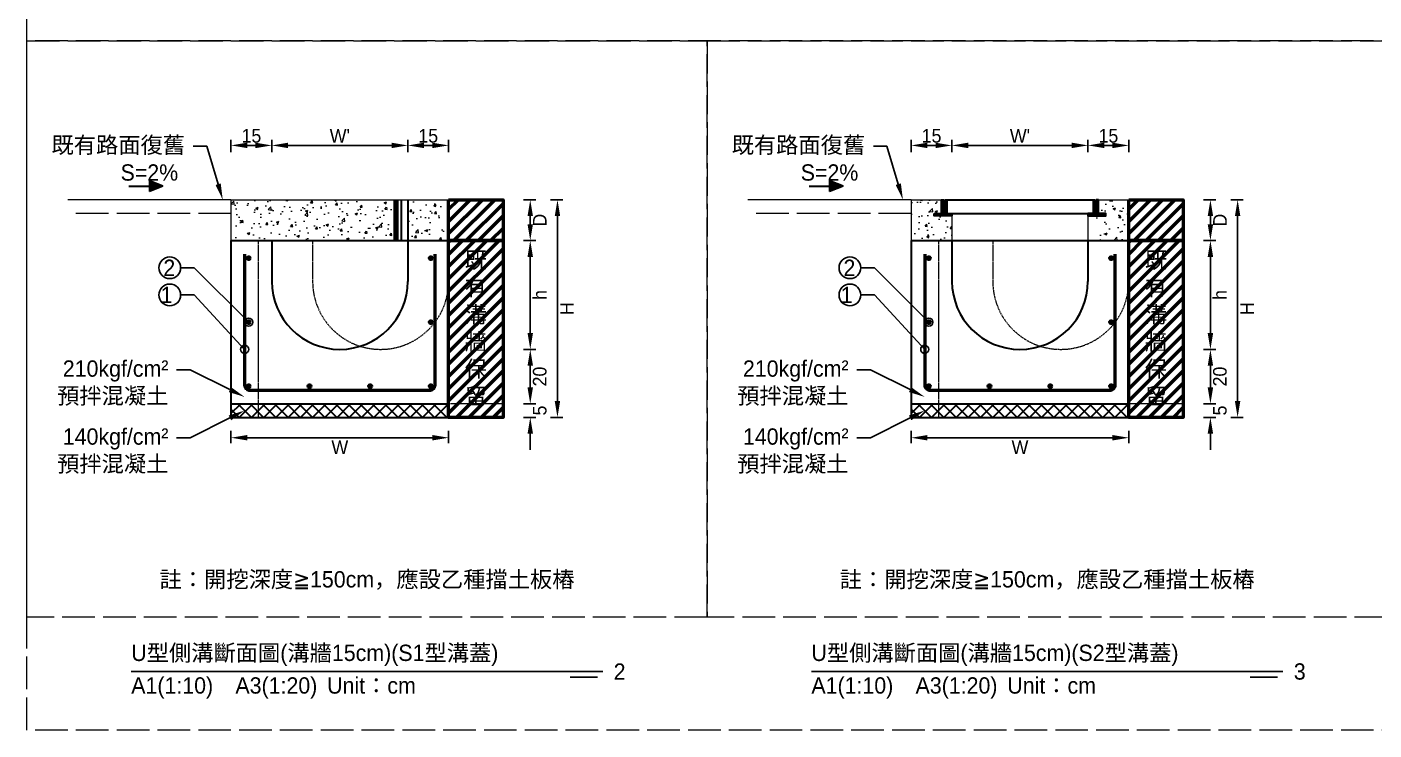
# Model space of a CAD drawing. Extents: x -8520 to 1950, y -2159 to 466.
# Drawn here: x -5580 to -5084.9, y -507 to -248.4 of the extents above; entities that cross this region are included whole.
import ezdxf
from ezdxf import colors
from ezdxf.entities.mleader import LeaderData, LeaderLine
from ezdxf.math import Vec2, Vec3

# ---------------------------------------------------------------- set-up
doc = ezdxf.new("R2010")
doc.units = 0
doc.header["$MEASUREMENT"] = 0
doc.linetypes.add('ACAD_ISO02W100', pattern=[15, 12, -3])
doc.linetypes.add('HIDDEN', pattern=[0.375, 0.25, -0.125])
for name, color, linetype, lineweight in [('一、3.基本-變更', 1, 'Continuous', 50), ('二、1.繪圖-既有設施', 8, 'Continuous', 20), ('二、2.繪圖-施作項目', 181, 'Continuous', 30), ('二、3.繪圖-排水流向', 170, 'Continuous', 30), ('二、4.繪圖-設計鋪面', 40, 'Continuous', 20), ('二、5.繪圖-鋼筋', 60, 'Continuous', 50), ('二、6.繪圖-其他施作項目', 35, 'Continuous', 30)]:
    doc.layers.add(name, color=color, linetype=linetype, lineweight=lineweight)
doc.layers.add('一、4.基本-隱藏', color=9, linetype='ACAD_ISO02W100', lineweight=20, plot=False)
doc.layers.add('三、3.文字-註解文字', color=2, linetype='Continuous')
doc.styles.add('次圖名(詳圖)', font='MS PGothic.ttf', dxfattribs={"height": 6})
doc.styles.add('註解文字(詳圖)', font='MS PGothic.ttf', dxfattribs={"height": 5})
doc.dimstyles.new('註解文字(詳圖)', dxfattribs={"dimtxt": 6, "dimasz": 6, "dimexe": 2, "dimexo": 5, "dimgap": 1, "dimtad": 2, "dimzin": 0, "dimdsep": 46, "dimtxsty": '註解文字(詳圖)', "dimcen": 0.1, "dimclrd": 256, "dimclre": 256, "dimclrt": 256, "dimadec": 0, "dimazin": 0, "dimtfac": 1, "dimtofl": 0, "dimtmove": 0, "dimatfit": 3, "dimfxlon": 1, "dimtolj": 1, "dimtzin": 0, "dimlwd": -1, "dimlwe": -1, "dimarcsym": 1})

# ---------------------------------------------------------------- blocks, each defined once
blk = doc.blocks.new('排水流向')
at = {"layer": '二、3.繪圖-排水流向'}
h = blk.add_hatch(color=256, dxfattribs=at)
h.dxf.hatch_style = 1
h.paths.add_polyline_path([(0, 1), (0, -1), (2.5, 0)])
for points in [[(-3.75, 0), (0, 0)], [(0, 1), (0, -1)], [(2.5, 0), (0, 1)], [(2.5, 0), (0, -1)]]:
    blk.add_lwpolyline(points, dxfattribs=at)
blk = doc.blocks.new('_Small')
at = {"color": 0, "linetype": 'ByBlock', "lineweight": -2}
blk.add_circle((0, 0), 0.25, dxfattribs=at)
blk = doc.blocks.new('*D244')
at = {"layer": 'Defpoints', "color": 0, "transparency": 16777216}
for p in [(-5490, -292), (-5490, -327), (-5440, -327)]:
    blk.add_point(p, dxfattribs=at)
at = {"layer": '三、3.文字-註解文字', "transparency": 16777216}
for p, q in [((-5490, -294.5), (-5490, -290)), ((-5446, -292), (-5484, -292)), ((-5440, -294.5), (-5440, -290))]:
    blk.add_line(p, q, dxfattribs=at)
for points in [[(-5484, -291), (-5484, -293), (-5490, -292)], [(-5446, -291), (-5446, -293), (-5440, -292)]]:
    blk.add_solid(points, dxfattribs=at)
at = {"layer": '三、3.文字-註解文字', "transparency": 16777216, "insert": (-5465, -288.5), "char_height": 5, "attachment_point": 5, "style": '註解文字(詳圖)'}
blk.add_mtext("\\A1;W'", dxfattribs=at)
blk = doc.blocks.new('*D245')
at = {"layer": 'Defpoints', "color": 0, "transparency": 16777216}
for p in [(-5505, -292), (-5505, -327), (-5490, -327)]:
    blk.add_point(p, dxfattribs=at)
at = {"layer": '三、3.文字-註解文字', "transparency": 16777216}
for p, q in [((-5505, -294.5), (-5505, -290)), ((-5496, -292), (-5499, -292)), ((-5490, -294.5), (-5490, -290))]:
    blk.add_line(p, q, dxfattribs=at)
for points in [[(-5499, -291), (-5499, -293), (-5505, -292)], [(-5496, -291), (-5496, -293), (-5490, -292)]]:
    blk.add_solid(points, dxfattribs=at)
at = {"layer": '三、3.文字-註解文字', "transparency": 16777216, "insert": (-5497.5, -288.5), "char_height": 5, "attachment_point": 5, "style": '註解文字(詳圖)'}
blk.add_mtext('\\A1;15', dxfattribs=at)
blk = doc.blocks.new('*D246')
at = {"layer": 'Defpoints', "color": 0, "transparency": 16777216}
for p in [(-5440, -292), (-5440, -327), (-5425, -327)]:
    blk.add_point(p, dxfattribs=at)
at = {"layer": '三、3.文字-註解文字', "transparency": 16777216}
for p, q in [((-5440, -294.5), (-5440, -290)), ((-5431, -292), (-5434, -292)), ((-5425, -294.5), (-5425, -290))]:
    blk.add_line(p, q, dxfattribs=at)
for points in [[(-5434, -291), (-5434, -293), (-5440, -292)], [(-5431, -291), (-5431, -293), (-5425, -292)]]:
    blk.add_solid(points, dxfattribs=at)
at = {"layer": '三、3.文字-註解文字', "transparency": 16777216, "insert": (-5432.5, -288.5), "char_height": 5, "attachment_point": 5, "style": '註解文字(詳圖)'}
blk.add_mtext('\\A1;15', dxfattribs=at)
blk = doc.blocks.new('*D247')
at = {"layer": 'Defpoints', "color": 0, "transparency": 16777216}
for p in [(-5240, -292), (-5240, -327), (-5190, -327)]:
    blk.add_point(p, dxfattribs=at)
at = {"layer": '三、3.文字-註解文字', "transparency": 16777216}
for p, q in [((-5240, -294.5), (-5240, -290)), ((-5196, -292), (-5234, -292)), ((-5190, -294.5), (-5190, -290))]:
    blk.add_line(p, q, dxfattribs=at)
for points in [[(-5234, -291), (-5234, -293), (-5240, -292)], [(-5196, -291), (-5196, -293), (-5190, -292)]]:
    blk.add_solid(points, dxfattribs=at)
at = {"layer": '三、3.文字-註解文字', "transparency": 16777216, "insert": (-5215, -288.5), "char_height": 5, "attachment_point": 5, "style": '註解文字(詳圖)'}
blk.add_mtext("\\A1;W'", dxfattribs=at)
blk = doc.blocks.new('*D248')
at = {"layer": 'Defpoints', "color": 0, "transparency": 16777216}
for p in [(-5255, -292), (-5255, -327), (-5240, -327)]:
    blk.add_point(p, dxfattribs=at)
at = {"layer": '三、3.文字-註解文字', "transparency": 16777216}
for p, q in [((-5255, -294.5), (-5255, -290)), ((-5246, -292), (-5249, -292)), ((-5240, -294.5), (-5240, -290))]:
    blk.add_line(p, q, dxfattribs=at)
for points in [[(-5249, -291), (-5249, -293), (-5255, -292)], [(-5246, -291), (-5246, -293), (-5240, -292)]]:
    blk.add_solid(points, dxfattribs=at)
at = {"layer": '三、3.文字-註解文字', "transparency": 16777216, "insert": (-5247.5, -288.5), "char_height": 5, "attachment_point": 5, "style": '註解文字(詳圖)'}
blk.add_mtext('\\A1;15', dxfattribs=at)
blk = doc.blocks.new('*D249')
at = {"layer": 'Defpoints', "color": 0, "transparency": 16777216}
for p in [(-5190, -292), (-5190, -327), (-5175, -327)]:
    blk.add_point(p, dxfattribs=at)
at = {"layer": '三、3.文字-註解文字', "transparency": 16777216}
for p, q in [((-5190, -294.5), (-5190, -290)), ((-5181, -292), (-5184, -292)), ((-5175, -294.5), (-5175, -290))]:
    blk.add_line(p, q, dxfattribs=at)
for points in [[(-5184, -291), (-5184, -293), (-5190, -292)], [(-5181, -291), (-5181, -293), (-5175, -292)]]:
    blk.add_solid(points, dxfattribs=at)
at = {"layer": '三、3.文字-註解文字', "transparency": 16777216, "insert": (-5182.5, -288.5), "char_height": 5, "attachment_point": 5, "style": '註解文字(詳圖)'}
blk.add_mtext('\\A1;15', dxfattribs=at)
blk = doc.blocks.new('*D256')
at = {"layer": 'Defpoints', "color": 0, "transparency": 16777216}
for p in [(-5505, -392), (-5425, -392), (-5505, -399.5)]:
    blk.add_point(p, dxfattribs=at)
at = {"layer": '三、3.文字-註解文字', "transparency": 16777216}
for p, q in [((-5505, -397), (-5505, -401.5)), ((-5431, -399.5), (-5499, -399.5)), ((-5425, -397), (-5425, -401.5))]:
    blk.add_line(p, q, dxfattribs=at)
for points in [[(-5499, -398.5), (-5499, -400.5), (-5505, -399.5)], [(-5431, -398.5), (-5431, -400.5), (-5425, -399.5)]]:
    blk.add_solid(points, dxfattribs=at)
at = {"layer": '三、3.文字-註解文字', "transparency": 16777216, "insert": (-5465, -403), "char_height": 5, "attachment_point": 5, "style": '註解文字(詳圖)'}
blk.add_mtext('\\A1;W', dxfattribs=at)
blk = doc.blocks.new('*D257')
at = {"layer": 'Defpoints', "color": 0, "transparency": 16777216}
for p in [(-5255, -392), (-5175, -392), (-5255, -399.5)]:
    blk.add_point(p, dxfattribs=at)
at = {"layer": '三、3.文字-註解文字', "transparency": 16777216}
for p, q in [((-5255, -397), (-5255, -401.5)), ((-5181, -399.5), (-5249, -399.5)), ((-5175, -397), (-5175, -401.5))]:
    blk.add_line(p, q, dxfattribs=at)
for points in [[(-5249, -398.5), (-5249, -400.5), (-5255, -399.5)], [(-5181, -398.5), (-5181, -400.5), (-5175, -399.5)]]:
    blk.add_solid(points, dxfattribs=at)
at = {"layer": '三、3.文字-註解文字', "transparency": 16777216, "insert": (-5215, -403), "char_height": 5, "attachment_point": 5, "style": '註解文字(詳圖)'}
blk.add_mtext('\\A1;W', dxfattribs=at)
blk = doc.blocks.new('*D283')
at = {"layer": 'Defpoints', "color": 0, "transparency": 16777216}
for p in [(-5215, -327), (-5145, -327), (-5215, -367)]:
    blk.add_point(p, dxfattribs=at)
at = {"layer": '三、3.文字-註解文字', "transparency": 16777216}
for p, q in [((-5147.5, -327), (-5143, -327)), ((-5145, -361), (-5145, -333)), ((-5147.5, -367), (-5143, -367))]:
    blk.add_line(p, q, dxfattribs=at)
for points in [[(-5146, -333), (-5144, -333), (-5145, -327)], [(-5146, -361), (-5144, -361), (-5145, -367)]]:
    blk.add_solid(points, dxfattribs=at)
at = {"layer": '三、3.文字-註解文字', "transparency": 16777216, "insert": (-5141.5, -347), "char_height": 5, "attachment_point": 5, "rotation": 90, "style": '註解文字(詳圖)'}
blk.add_mtext('\\A1;h', dxfattribs=at)
blk = doc.blocks.new('*D284')
at = {"layer": 'Defpoints', "color": 0, "transparency": 16777216}
for p in [(-5215, -367), (-5215, -387), (-5145, -387)]:
    blk.add_point(p, dxfattribs=at)
at = {"layer": '三、3.文字-註解文字', "transparency": 16777216}
for p, q in [((-5147.5, -367), (-5143, -367)), ((-5145, -373), (-5145, -381)), ((-5147.5, -387), (-5143, -387))]:
    blk.add_line(p, q, dxfattribs=at)
for points in [[(-5146, -373), (-5144, -373), (-5145, -367)], [(-5146, -381), (-5144, -381), (-5145, -387)]]:
    blk.add_solid(points, dxfattribs=at)
at = {"layer": '三、3.文字-註解文字', "transparency": 16777216, "insert": (-5141.5, -377), "char_height": 5, "attachment_point": 5, "rotation": 90, "style": '註解文字(詳圖)'}
blk.add_mtext('\\A1;20', dxfattribs=at)
blk = doc.blocks.new('*D285')
at = {"layer": 'Defpoints', "color": 0, "transparency": 16777216}
for p in [(-5215, -387), (-5215, -392), (-5145, -392)]:
    blk.add_point(p, dxfattribs=at)
at = {"layer": '三、3.文字-註解文字', "transparency": 16777216}
for p, q in [((-5145, -381), (-5145, -375)), ((-5147.5, -387), (-5143, -387)), ((-5147.5, -392), (-5143, -392)), ((-5145, -398), (-5145, -404))]:
    blk.add_line(p, q, dxfattribs=at)
for points in [[(-5146, -381), (-5144, -381), (-5145, -387)], [(-5146, -398), (-5144, -398), (-5145, -392)]]:
    blk.add_solid(points, dxfattribs=at)
at = {"layer": '三、3.文字-註解文字', "transparency": 16777216, "insert": (-5141.5, -389.5), "char_height": 5, "attachment_point": 5, "rotation": 90, "style": '註解文字(詳圖)'}
blk.add_mtext('\\A1;5', dxfattribs=at)
blk = doc.blocks.new('*D286')
at = {"layer": 'Defpoints', "color": 0, "transparency": 16777216}
for p in [(-5155, -312), (-5145, -312), (-5155, -327)]:
    blk.add_point(p, dxfattribs=at)
at = {"layer": '三、3.文字-註解文字', "transparency": 16777216}
for p, q in [((-5147.5, -312), (-5143, -312)), ((-5145, -321), (-5145, -318)), ((-5147.5, -327), (-5143, -327))]:
    blk.add_line(p, q, dxfattribs=at)
for points in [[(-5146, -318), (-5144, -318), (-5145, -312)], [(-5146, -321), (-5144, -321), (-5145, -327)]]:
    blk.add_solid(points, dxfattribs=at)
at = {"layer": '三、3.文字-註解文字', "transparency": 16777216, "insert": (-5141.5, -319.5), "char_height": 5, "attachment_point": 5, "rotation": 90, "style": '註解文字(詳圖)'}
blk.add_mtext('\\A1;D', dxfattribs=at)
blk = doc.blocks.new('*D287')
at = {"layer": 'Defpoints', "color": 0, "transparency": 16777216}
for p in [(-5155, -312), (-5135, -312), (-5155, -392)]:
    blk.add_point(p, dxfattribs=at)
at = {"layer": '三、3.文字-註解文字', "transparency": 16777216}
for p, q in [((-5137.5, -312), (-5133, -312)), ((-5135, -386), (-5135, -318)), ((-5137.5, -392), (-5133, -392))]:
    blk.add_line(p, q, dxfattribs=at)
for points in [[(-5136, -318), (-5134, -318), (-5135, -312)], [(-5136, -386), (-5134, -386), (-5135, -392)]]:
    blk.add_solid(points, dxfattribs=at)
at = {"layer": '三、3.文字-註解文字', "transparency": 16777216, "insert": (-5131.5, -352), "char_height": 5, "attachment_point": 5, "rotation": 90, "style": '註解文字(詳圖)'}
blk.add_mtext('\\A1;H', dxfattribs=at)
blk = doc.blocks.new('*D298')
at = {"layer": 'Defpoints', "color": 0, "transparency": 16777216}
for p in [(-5465, -327), (-5395, -327), (-5465, -367)]:
    blk.add_point(p, dxfattribs=at)
at = {"layer": '三、3.文字-註解文字', "transparency": 16777216}
for p, q in [((-5397.5, -327), (-5393, -327)), ((-5395, -361), (-5395, -333)), ((-5397.5, -367), (-5393, -367))]:
    blk.add_line(p, q, dxfattribs=at)
for points in [[(-5396, -333), (-5394, -333), (-5395, -327)], [(-5396, -361), (-5394, -361), (-5395, -367)]]:
    blk.add_solid(points, dxfattribs=at)
at = {"layer": '三、3.文字-註解文字', "transparency": 16777216, "insert": (-5391.5, -347), "char_height": 5, "attachment_point": 5, "rotation": 90, "style": '註解文字(詳圖)'}
blk.add_mtext('\\A1;h', dxfattribs=at)
blk = doc.blocks.new('*D299')
at = {"layer": 'Defpoints', "color": 0, "transparency": 16777216}
for p in [(-5465, -367), (-5465, -387), (-5395, -387)]:
    blk.add_point(p, dxfattribs=at)
at = {"layer": '三、3.文字-註解文字', "transparency": 16777216}
for p, q in [((-5397.5, -367), (-5393, -367)), ((-5395, -373), (-5395, -381)), ((-5397.5, -387), (-5393, -387))]:
    blk.add_line(p, q, dxfattribs=at)
for points in [[(-5396, -373), (-5394, -373), (-5395, -367)], [(-5396, -381), (-5394, -381), (-5395, -387)]]:
    blk.add_solid(points, dxfattribs=at)
at = {"layer": '三、3.文字-註解文字', "transparency": 16777216, "insert": (-5391.5, -377), "char_height": 5, "attachment_point": 5, "rotation": 90, "style": '註解文字(詳圖)'}
blk.add_mtext('\\A1;20', dxfattribs=at)
blk = doc.blocks.new('*D300')
at = {"layer": 'Defpoints', "color": 0, "transparency": 16777216}
for p in [(-5465, -387), (-5465, -392), (-5395, -392)]:
    blk.add_point(p, dxfattribs=at)
at = {"layer": '三、3.文字-註解文字', "transparency": 16777216}
for p, q in [((-5395, -381), (-5395, -375)), ((-5397.5, -387), (-5393, -387)), ((-5397.5, -392), (-5393, -392)), ((-5395, -398), (-5395, -404))]:
    blk.add_line(p, q, dxfattribs=at)
for points in [[(-5396, -381), (-5394, -381), (-5395, -387)], [(-5396, -398), (-5394, -398), (-5395, -392)]]:
    blk.add_solid(points, dxfattribs=at)
at = {"layer": '三、3.文字-註解文字', "transparency": 16777216, "insert": (-5391.5, -389.5), "char_height": 5, "attachment_point": 5, "rotation": 90, "style": '註解文字(詳圖)'}
blk.add_mtext('\\A1;5', dxfattribs=at)
blk = doc.blocks.new('*D301')
at = {"layer": 'Defpoints', "color": 0, "transparency": 16777216}
for p in [(-5405, -312), (-5395, -312), (-5405, -327)]:
    blk.add_point(p, dxfattribs=at)
at = {"layer": '三、3.文字-註解文字', "transparency": 16777216}
for p, q in [((-5397.5, -312), (-5393, -312)), ((-5395, -321), (-5395, -318)), ((-5397.5, -327), (-5393, -327))]:
    blk.add_line(p, q, dxfattribs=at)
for points in [[(-5396, -318), (-5394, -318), (-5395, -312)], [(-5396, -321), (-5394, -321), (-5395, -327)]]:
    blk.add_solid(points, dxfattribs=at)
at = {"layer": '三、3.文字-註解文字', "transparency": 16777216, "insert": (-5391.5, -319.5), "char_height": 5, "attachment_point": 5, "rotation": 90, "style": '註解文字(詳圖)'}
blk.add_mtext('\\A1;D', dxfattribs=at)
blk = doc.blocks.new('*D302')
at = {"layer": 'Defpoints', "color": 0, "transparency": 16777216}
for p in [(-5405, -312), (-5385, -312), (-5405, -392)]:
    blk.add_point(p, dxfattribs=at)
at = {"layer": '三、3.文字-註解文字', "transparency": 16777216}
for p, q in [((-5387.5, -312), (-5383, -312)), ((-5385, -386), (-5385, -318)), ((-5387.5, -392), (-5383, -392))]:
    blk.add_line(p, q, dxfattribs=at)
for points in [[(-5386, -318), (-5384, -318), (-5385, -312)], [(-5386, -386), (-5384, -386), (-5385, -392)]]:
    blk.add_solid(points, dxfattribs=at)
at = {"layer": '三、3.文字-註解文字', "transparency": 16777216, "insert": (-5381.5, -352), "char_height": 5, "attachment_point": 5, "rotation": 90, "style": '註解文字(詳圖)'}
blk.add_mtext('\\A1;H', dxfattribs=at)

msp = doc.modelspace()

# ---------------------------------------------------------------- hatches: boundary and pattern name
at = {"layer": '一、3.基本-變更'}
h = msp.add_hatch(dxfattribs=at)
h.set_pattern_fill('ANSI31', color=256)
h.set_pattern_definition([(45, (-4151.3948, -739.1292), (-2.245064, 2.245064), [])])
h.paths.add_polyline_path([(-5425, -327), (-5405, -327), (-5405, -312), (-5425, -312)])
h = msp.add_hatch(dxfattribs=at)
h.set_pattern_fill('ANSI31', color=256)
h.set_pattern_definition([(45, (-3901.3948, -739.1292), (-2.245064, 2.245064), [])])
h.paths.add_polyline_path([(-5175, -327), (-5155, -327), (-5155, -312), (-5175, -312)])
h = msp.add_hatch(dxfattribs=at)
h.set_pattern_fill('ANSI31', color=256)
h.set_pattern_definition([(45, (-5676.2647, -870.7185), (-2.245064, 2.245064), [])])
h.paths.add_polyline_path([(-5405, -327), (-5425, -327), (-5425, -392), (-5405, -392)])
h = msp.add_hatch(dxfattribs=at)
h.set_pattern_fill('ANSI31', color=256)
h.set_pattern_definition([(45, (-5426.2647, -870.7185), (-2.245064, 2.245064), [])])
h.paths.add_polyline_path([(-5155, -327), (-5175, -327), (-5175, -392), (-5155, -392)])
at = {"layer": '二、1.繪圖-既有設施'}
h = msp.add_hatch(dxfattribs=at)
h.set_pattern_fill('AR-CONC', color=256, scale=0.05)
h.set_pattern_definition([(50, (-4151.395, -739.129), (9.109233, -0.796954), [0.9525, -10.4775]), (355, (-4151.395, -739.129), (-1.76217, 9.55284), [0.762, -8.38203]), (100.45144, (-4150.636, -739.196), (7.34706, 8.75589), [0.8095, -8.90451]), (46.1842, (-4151.395, -736.589), (13.55395, -2.10212), [1.42875, -15.71625]), (96.6356, (-4150.265, -736.764), (11.87021, 12.37131), [1.21425, -13.35678]), (351.1842, (-4151.395, -736.589), (11.8702, 12.3713), [1.143, -12.57299]), (21, (-4150.125, -737.224), (7.58072, -5.11326), [0.9525, -10.4775]), (326, (-4150.125, -737.224), (3.0901, 9.2094), [0.762, -8.382]), (71.45144, (-4149.493, -737.65), (10.67082, 4.09614), [0.8095, -8.904497]), (37.5, (-4151.3948, -739.1292), (0.15443, 4.227752), [0, -8.2804, 0, -8.509, 0, -8.41375]), (7.5, (-4151.3948, -739.129), (3.340983, 5.009029), [0, -4.8514, 0, -8.0899, 0, -3.20675]), (327.5, (-4154.227, -739.1292), (6.77953, -0.286437), [0, -3.175, 0, -9.906, 0, -13.1445]), (317.5, (-4155.497, -739.129), (7.40646, 1.271325), [0, -4.1275, 0, -6.5786, 0, -9.3345])])
h.paths.add_polyline_path([(-5445, -327), (-5445, -312), (-5505, -312), (-5505, -327)])
h.paths.add_polyline_path([(-5440, -327), (-5425, -327), (-5425, -312), (-5440, -312)])
h = msp.add_hatch(dxfattribs=at)
h.set_pattern_fill('AR-CONC', color=256, scale=0.05)
h.set_pattern_definition([(50, (-3901.395, -684.05), (9.109233, -0.796954), [0.9525, -10.4775]), (355, (-3901.395, -684.05), (-1.76217, 9.55284), [0.762, -8.38203]), (100.45144, (-3900.636, -684.116), (7.34706, 8.75589), [0.8095, -8.90451]), (46.1842, (-3901.395, -681.51), (13.55395, -2.10212), [1.42875, -15.71625]), (96.6356, (-3900.265, -681.685), (11.87021, 12.37131), [1.21425, -13.35678]), (351.1842, (-3901.395, -681.51), (11.8702, 12.3713), [1.143, -12.57299]), (21, (-3900.125, -682.145), (7.58072, -5.11326), [0.9525, -10.4775]), (326, (-3900.125, -682.145), (3.0901, 9.2094), [0.762, -8.382]), (71.45144, (-3899.493, -682.571), (10.67082, 4.09614), [0.8095, -8.904497]), (37.5, (-3901.3948, -684.05), (0.15443, 4.227752), [0, -8.2804, 0, -8.509, 0, -8.41375]), (7.5, (-3901.3948, -684.05), (3.340983, 5.009029), [0, -4.8514, 0, -8.0899, 0, -3.20675]), (327.5, (-3904.227, -684.05), (6.77953, -0.286437), [0, -3.175, 0, -9.906, 0, -13.1445]), (317.5, (-3905.497, -684.05), (7.40646, 1.271325), [0, -4.1275, 0, -6.5786, 0, -9.3345])])
h.paths.add_polyline_path([(-5246.5, -317), (-5243.9, -317), (-5243.9, -312), (-5255, -312), (-5255, -327), (-5240, -327), (-5240, -317.9), (-5246.5, -317.9)])
h.paths.add_polyline_path([(-5175, -312), (-5186.1, -312), (-5186.1, -317), (-5183.5, -317), (-5183.5, -317.9), (-5190, -317.9), (-5190, -327), (-5175, -327)])
at = {"layer": '二、2.繪圖-施作項目'}
h = msp.add_hatch(dxfattribs=at)
h.set_pattern_fill('ANSI37', color=256)
h.set_pattern_definition([(45, (-5198.882, -861.2358), (-2.245064, 2.245064), []), (135, (-5198.882, -861.2358), (-2.245064, -2.245064), [])])
h.paths.add_polyline_path([(-5505, -387), (-5505, -392), (-5425, -392), (-5425, -387)])
h = msp.add_hatch(dxfattribs=at)
h.set_pattern_fill('ANSI37', color=256)
h.set_pattern_definition([(45, (-4948.882, -861.2358), (-2.245064, 2.245064), []), (135, (-4948.882, -861.2358), (-2.245064, -2.245064), [])])
h.paths.add_polyline_path([(-5255, -387), (-5255, -392), (-5175, -392), (-5175, -387)])
at = {"layer": '二、5.繪圖-鋼筋'}
h = msp.add_hatch(color=256, dxfattribs=at)
h.dxf.hatch_style = 1
h.paths.add_polyline_path([(-5498, -333.5, 1), (-5499, -333.5, 1)])
h = msp.add_hatch(color=256, dxfattribs=at)
h.dxf.hatch_style = 1
h.paths.add_polyline_path([(-5431, -333.5, 1), (-5432, -333.5, 1)])
h = msp.add_hatch(color=256, dxfattribs=at)
h.dxf.hatch_style = 1
h.paths.add_polyline_path([(-5248, -333.5, 1), (-5249, -333.5, 1)])
h = msp.add_hatch(color=256, dxfattribs=at)
h.dxf.hatch_style = 1
h.paths.add_polyline_path([(-5181, -333.5, 1), (-5182, -333.5, 1)])
h = msp.add_hatch(color=256, dxfattribs=at)
h.dxf.hatch_style = 1
h.paths.add_polyline_path([(-5498, -357, 1), (-5499, -357, 1)])
h = msp.add_hatch(color=256, dxfattribs=at)
h.dxf.hatch_style = 1
h.paths.add_polyline_path([(-5431, -357, 1), (-5432, -357, 1)])
h = msp.add_hatch(color=256, dxfattribs=at)
h.dxf.hatch_style = 1
h.paths.add_polyline_path([(-5248, -357, 1), (-5249, -357, 1)])
h = msp.add_hatch(color=256, dxfattribs=at)
h.dxf.hatch_style = 1
h.paths.add_polyline_path([(-5181, -357, 1), (-5182, -357, 1)])
h = msp.add_hatch(color=256, dxfattribs=at)
h.dxf.hatch_style = 1
h.paths.add_polyline_path([(-5498, -380.5, 1), (-5499, -380.5, 1)])
h = msp.add_hatch(color=256, dxfattribs=at)
h.dxf.hatch_style = 1
h.paths.add_polyline_path([(-5475.67, -380.5, 1), (-5476.67, -380.5, 1)])
h = msp.add_hatch(color=256, dxfattribs=at)
h.dxf.hatch_style = 1
h.paths.add_polyline_path([(-5453.34, -380.5, 1), (-5454.34, -380.5, 1)])
h = msp.add_hatch(color=256, dxfattribs=at)
h.dxf.hatch_style = 1
h.paths.add_polyline_path([(-5431, -380.5, 1), (-5432, -380.5, 1)])
h = msp.add_hatch(color=256, dxfattribs=at)
h.dxf.hatch_style = 1
h.paths.add_polyline_path([(-5248, -380.5, 1), (-5249, -380.5, 1)])
h = msp.add_hatch(color=256, dxfattribs=at)
h.dxf.hatch_style = 1
h.paths.add_polyline_path([(-5225.67, -380.5, 1), (-5226.67, -380.5, 1)])
h = msp.add_hatch(color=256, dxfattribs=at)
h.dxf.hatch_style = 1
h.paths.add_polyline_path([(-5203.34, -380.5, 1), (-5204.34, -380.5, 1)])
h = msp.add_hatch(color=256, dxfattribs=at)
h.dxf.hatch_style = 1
h.paths.add_polyline_path([(-5181, -380.5, 1), (-5182, -380.5, 1)])
at = {"layer": '二、6.繪圖-其他施作項目'}
h = msp.add_hatch(dxfattribs=at)
h.set_pattern_fill('ANSI31', color=256, scale=0.1)
h.set_pattern_definition([(45, (-4015.16578, -1332.52732), (-0.2245064, 0.2245064), [])])
h.paths.add_polyline_path([(-5243, -312), (-5243.9, -312), (-5243.9, -317), (-5246.5, -317), (-5246.5, -317.9), (-5240, -317.9), (-5240, -317), (-5243, -317)])
h.paths.add_polyline_path([(-5187, -317), (-5190, -317), (-5190, -317.9), (-5183.5, -317.9), (-5183.5, -317), (-5186.1, -317), (-5186.1, -312), (-5187, -312)])

# ---------------------------------------------------------------- linework, layer by layer
at = {"layer": '一、3.基本-變更'}
for points in [[(-5425, -312), (-5405, -312), (-5405, -327), (-5425, -327)], [(-5175, -312), (-5155, -312), (-5155, -327), (-5175, -327)], [(-5425, -327), (-5405, -327), (-5405, -392), (-5425, -392)], [(-5175, -327), (-5155, -327), (-5155, -392), (-5175, -392)]]:
    msp.add_lwpolyline(points, close=True, dxfattribs=at)
at = {"layer": '一、4.基本-隱藏'}
for points in [[(-5580, 0), (-4800, 0), (-4800, -253.5), (-5580, -253.5)], [(-5580, 0), (-4800, 0), (-4800, -507), (-5580, -507)], [(-5580, 0), (-4800, 0), (-4800, -507), (-5580, -507)], [(-5580, -253.5), (-5330, -253.5), (-5330, -465.5), (-5580, -465.5)], [(-5330, -253.5), (-5080, -253.5), (-5080, -465.5), (-5330, -465.5)]]:
    msp.add_lwpolyline(points, close=True, dxfattribs=at)
at = {"layer": '一、4.基本-隱藏', "linetype": 'HIDDEN'}
for points in [[(-5405, -327), (-5495, -327)], [(-5495, -327), (-5495, -392)], [(-5475, -327), (-5475, -342)], [(-5425, -327), (-5425, -342)], [(-5405, -327), (-5405, -392)], [(-5155, -327), (-5245, -327)], [(-5245, -327), (-5245, -392)], [(-5225, -327), (-5225, -342)], [(-5175, -327), (-5175, -342)], [(-5155, -327), (-5155, -392)], [(-5405, -387), (-5495, -387)], [(-5155, -387), (-5245, -387)], [(-5405, -392), (-5495, -392)], [(-5155, -392), (-5245, -392)]]:
    msp.add_lwpolyline(points, dxfattribs=at)
for centre in [(-5450, -342), (-5200, -342)]:
    msp.add_arc(centre, 25, 180, 0, dxfattribs=at)
at = {"layer": '三、3.文字-註解文字'}
for points in [[(-5541.66, -485.5), (-5368.34, -485.5)], [(-5370.34, -487.5), (-5380.34, -487.5)], [(-5291.66, -485.5), (-5118.34, -485.5)], [(-5120.34, -487.5), (-5130.34, -487.5)]]:
    msp.add_lwpolyline(points, dxfattribs=at)
for centre in [(-5527.5, -337), (-5277.5, -337), (-5527.5, -347), (-5277.5, -347)]:
    msp.add_circle(centre, 4, dxfattribs=at)
at = {"layer": '二、1.繪圖-既有設施'}
for points in [[(-5505, -312), (-5425, -312)], [(-5505, -312), (-5505, -327)], [(-5425, -312), (-5425, -327)], [(-5255, -312), (-5243.9, -312)], [(-5255, -312), (-5255, -327)], [(-5186.1, -312), (-5175, -312)], [(-5175, -312), (-5175, -327)], [(-5240, -317), (-5240, -327)], [(-5190, -317), (-5190, -327)], [(-5505, -327), (-5425, -327)], [(-5255, -327), (-5240, -327)], [(-5190, -327), (-5175, -327)]]:
    msp.add_lwpolyline(points, dxfattribs=at)
at = {"layer": '二、1.繪圖-既有設施', "linetype": 'HIDDEN'}
msp.add_lwpolyline([(-5240, -327), (-5190, -327)], dxfattribs=at)
at = {"layer": '二、2.繪圖-施作項目'}
for points in [[(-5505, -327), (-5425, -327)], [(-5505, -327), (-5505, -392)], [(-5490, -327), (-5490, -342)], [(-5440, -327), (-5440, -342)], [(-5425, -327), (-5425, -392)], [(-5255, -327), (-5175, -327)], [(-5255, -327), (-5255, -392)], [(-5240, -327), (-5240, -342)], [(-5190, -327), (-5190, -342)], [(-5175, -327), (-5175, -392)], [(-5505, -387), (-5425, -387)], [(-5255, -387), (-5175, -387)], [(-5505, -392), (-5425, -392)], [(-5255, -392), (-5175, -392)]]:
    msp.add_lwpolyline(points, dxfattribs=at)
for centre in [(-5465, -342), (-5215, -342)]:
    msp.add_arc(centre, 25, 180, 0, dxfattribs=at)
at = {"layer": '二、4.繪圖-設計鋪面'}
for points in [[(-5505, -312), (-5565, -312)], [(-5255, -312), (-5315, -312)]]:
    msp.add_lwpolyline(points, dxfattribs=at)
at = {"layer": '二、4.繪圖-設計鋪面', "linetype": 'ACAD_ISO02W100'}
for points in [[(-5505, -317), (-5565, -317)], [(-5255, -317), (-5315, -317)]]:
    msp.add_lwpolyline(points, dxfattribs=at)
at = {"layer": '二、5.繪圖-鋼筋'}
for points in [[(-5500, -332), (-5500, -380, 0.4142136), (-5498, -382), (-5432, -382, 0.4142136), (-5430, -380), (-5430, -332)], [(-5250, -332), (-5250, -380, 0.4142136), (-5248, -382), (-5182, -382, 0.4142136), (-5180, -380), (-5180, -332)]]:
    msp.add_lwpolyline(points, format="xyb", dxfattribs=at)
for centre in [(-5498.5, -333.5), (-5431.5, -333.5), (-5248.5, -333.5), (-5181.5, -333.5), (-5498.5, -357), (-5431.5, -357), (-5248.5, -357), (-5181.5, -357), (-5498.5, -380.5), (-5476.17, -380.5), (-5453.84, -380.5), (-5431.5, -380.5), (-5248.5, -380.5), (-5226.17, -380.5), (-5203.84, -380.5), (-5181.5, -380.5)]:
    msp.add_circle(centre, 0.5, dxfattribs=at)
at = {"layer": '二、6.繪圖-其他施作項目'}
for points in [[(-5445, -312), (-5445, -327)], [(-5444.375, -312), (-5444.375, -327)], [(-5443.75, -312), (-5443.75, -327)], [(-5442.5, -312), (-5442.5, -327)], [(-5440, -312), (-5440, -327)], [(-5242.5, -312), (-5242.5, -317)], [(-5242.5, -312), (-5187.5, -312)], [(-5241.9, -312), (-5241.9, -317)], [(-5188.1, -312), (-5188.1, -317)], [(-5187.5, -312), (-5187.5, -317)], [(-5242.5, -317), (-5187.5, -317)]]:
    msp.add_lwpolyline(points, dxfattribs=at)
for points in [[(-5246.5, -317), (-5243.9, -317), (-5243.9, -312), (-5243, -312), (-5243, -317), (-5240, -317), (-5240, -317.9), (-5246.5, -317.9)], [(-5186.1, -312), (-5187, -312), (-5187, -317), (-5190, -317), (-5190, -317.9), (-5183.5, -317.9), (-5183.5, -317), (-5186.1, -317)]]:
    msp.add_lwpolyline(points, close=True, dxfattribs=at)

# ---------------------------------------------------------------- block references
at = {"xscale": 2, "yscale": 2, "zscale": 2}
for p in [(-5535, -307), (-5285, -307)]:
    msp.add_blockref('排水流向', p, dxfattribs=at)

# ---------------------------------------------------------------- texts
at = {"layer": '三、3.文字-註解文字', "char_height": 6}
for s, width, gutter_width, insert, attachment_point, style in [('{\\fMS PGothic|b0|i0|c128|p34;既有溝牆}保留', 6, 30, (-5415, -359.5), 5, '次圖名(詳圖)'), ('{\\fMS PGothic|b0|i0|c128|p34;既有溝牆}保留', 6, 30, (-5165, -359.5), 5, '次圖名(詳圖)'), ('{\\fMS PGothic|b0|i0|c128|p34;註：開挖深度≧150cm，應設乙種擋土板樁}', 156.49231, 30, (-5455, -452), 5, '註解文字(詳圖)'), ('{\\fMS PGothic|b0|i0|c128|p34;註：開挖深度≧150cm，應設乙種擋土板樁}', 156.49231, 30, (-5205, -452), 5, '註解文字(詳圖)'), ('{\\fMS PGothic|b0|i0|c128|p34;U型側溝斷面圖(溝牆15cm)}(S1型溝蓋)', 143.40617, 15, (-5541.66, -479.5), 4, '次圖名(詳圖)'), ('{\\fMS PGothic|b0|i0|c128|p34;U型側溝斷面圖}(溝牆15cm){\\fMS PGothic|b0|i0|c128|p34;(S2型溝蓋)}', 142.18757, 15, (-5291.66, -479.5), 4, '次圖名(詳圖)'), ('2', 3, 15, (-5364.34, -485.5), 4, '次圖名(詳圖)'), ('3', 3, 15, (-5114.34, -485.5), 4, '次圖名(詳圖)'), ('A1(1:10)\u3000A3(1:20){\\fMS PGothic|b0|i0|c128|p34;^IUnit：cm}', 136.03259, 15, (-5541.66, -491.5), 4, '次圖名(詳圖)'), ('A1(1:10)\u3000A3(1:20){\\fMS PGothic|b0|i0|c128|p34;^IUnit：cm}', 136.03259, 15, (-5291.66, -491.5), 4, '次圖名(詳圖)')]:
    msp.add_mtext_dynamic_manual_height_columns(s, width=width, gutter_width=gutter_width, heights=[0], dxfattribs=dict(at, insert=insert, attachment_point=attachment_point, style=style))
at = {"layer": '二、3.繪圖-排水流向', "char_height": 6, "attachment_point": 5, "style": '註解文字(詳圖)'}
for insert in [(-5535, -302), (-5285, -302)]:
    msp.add_mtext_dynamic_manual_height_columns('{\\fMS PGothic|b0|i0|c128|p34;S=2%}', width=10.17412, gutter_width=30, heights=[0], dxfattribs=dict(at, insert=insert))

# ---------------------------------------------------------------- dimensions: what is measured, and where the dimension line sits
at = {"layer": '三、3.文字-註解文字'}
for base, p1, p2, text, picture, middle in [((-5505, -292), (-5490, -327), (-5505, -327), '15', '*D245', (-5497.5, -288.5)), ((-5490, -292), (-5440, -327), (-5490, -327), "W'", '*D244', (-5465, -288.5)), ((-5440, -292), (-5425, -327), (-5440, -327), '15', '*D246', (-5432.5, -288.5)), ((-5255, -292), (-5240, -327), (-5255, -327), '15', '*D248', (-5247.5, -288.5)), ((-5240, -292), (-5190, -327), (-5240, -327), "W'", '*D247', (-5215, -288.5)), ((-5190, -292), (-5175, -327), (-5190, -327), '15', '*D249', (-5182.5, -288.5)), ((-5505, -399.5), (-5425, -392), (-5505, -392), 'W', '*D256', (-5465, -403)), ((-5255, -399.5), (-5175, -392), (-5255, -392), 'W', '*D257', (-5215, -403))]:
    dim = msp.add_linear_dim(base=base, p1=p1, p2=p2, text=text, dimstyle='註解文字(詳圖)', dxfattribs=at)
    dim.commit()
    dim.dimension.update_dxf_attribs({"geometry": picture, "text_midpoint": middle})
for base, p1, p2, text, picture, middle in [((-5395, -312), (-5405, -327), (-5405, -312), 'D', '*D301', (-5391.5, -319.5)), ((-5385, -312), (-5405, -392), (-5405, -312), 'H', '*D302', (-5381.5, -352)), ((-5145, -312), (-5155, -327), (-5155, -312), 'D', '*D286', (-5141.5, -319.5)), ((-5135, -312), (-5155, -392), (-5155, -312), 'H', '*D287', (-5131.5, -352)), ((-5395, -327), (-5465, -367), (-5465, -327), 'h', '*D298', (-5391.5, -347)), ((-5145, -327), (-5215, -367), (-5215, -327), 'h', '*D283', (-5141.5, -347)), ((-5395, -387), (-5465, -367), (-5465, -387), '20', '*D299', (-5391.5, -377)), ((-5145, -387), (-5215, -367), (-5215, -387), '20', '*D284', (-5141.5, -377)), ((-5395, -392), (-5465, -387), (-5465, -392), '5', '*D300', (-5391.5, -389.5)), ((-5145, -392), (-5215, -387), (-5215, -392), '5', '*D285', (-5141.5, -389.5))]:
    dim = msp.add_linear_dim(base=base, p1=p1, p2=p2, angle=90, text=text, dimstyle='註解文字(詳圖)', dxfattribs=at)
    dim.commit()
    dim.dimension.update_dxf_attribs({"geometry": picture, "text_midpoint": middle})

# ---------------------------------------------------------------- leaders
ml = msp.add_multileader_mtext('Standard', dxfattribs=at)
ml.set_content('既有路面復舊', color=256, style='註解文字(詳圖)')
ml.set_leader_properties(color=256, linetype='ByLayer', lineweight=-1)
ml.build(insert=Vec2(0, 0))
ml.multileader.update_dxf_attribs({"dogleg_length": 5, "arrow_head_size": 6})
ctx = ml.context
ctx.base_point, ctx.char_height, ctx.arrow_head_size, ctx.landing_gap_size, ctx.plane_origin = Vec3(-5576.216, -292.25), 6, 6, 3, Vec3(-5592.851, -270.337)
ctx.text_align_type = 2
notes = []
notes.append((ctx, [(1, (1, 1, 0), (-5513.875, -292.25), (-1, 0), 5, [(0, [(-5508.02, -312)], 0, [])])]))
ctx.mtext.insert, ctx.mtext.alignment, ctx.mtext.flow_direction = Vec3(-5521.875, -288.841), 3, 5
ml = msp.add_multileader_mtext('Standard', dxfattribs=at)
ml.set_content('既有路面復舊', color=256, style='註解文字(詳圖)')
ml.set_leader_properties(color=256, linetype='ByLayer', lineweight=-1)
ml.build(insert=Vec2(0, 0))
ml.multileader.update_dxf_attribs({"dogleg_length": 5, "arrow_head_size": 6})
ctx = ml.context
ctx.base_point, ctx.char_height, ctx.arrow_head_size, ctx.landing_gap_size, ctx.plane_origin = Vec3(-5326.216, -292.25), 6, 6, 3, Vec3(-5342.851, -270.337)
ctx.text_align_type = 2
notes.append((ctx, [(1, (1, 1, 0), (-5263.875, -292.25), (-1, 0), 5, [(0, [(-5258.02, -312)], 0, [])])]))
ctx.mtext.insert, ctx.mtext.alignment, ctx.mtext.flow_direction = Vec3(-5271.875, -288.841), 3, 5
ml = msp.add_multileader_mtext('Standard', dxfattribs=at)
ml.set_content('2', color=256, style='註解文字(詳圖)')
ml.set_leader_properties(color=256, linetype='ByLayer', lineweight=-1)
ml.set_arrow_properties(name='SMALL')
ml.build(insert=Vec2(0, 0))
ml.multileader.update_dxf_attribs({"dogleg_length": 5, "arrow_head_size": 6})
ctx = ml.context
ctx.base_point, ctx.char_height, ctx.arrow_head_size, ctx.plane_origin = Vec3(-5530.977, -337), 6, 6, Vec3(-5497, -357)
ctx.text_align_type = 2
notes.append((ctx, [(0, (1, 1, 0), (-5518.5, -337), (-1, 0), 5, [(0, [(-5498.5, -357)], 0, [])])]))
ctx.mtext.insert, ctx.mtext.alignment, ctx.mtext.flow_direction = Vec3(-5525.5, -334), 3, 5
ml = msp.add_multileader_mtext('Standard', dxfattribs=at)
ml.set_content('2', color=256, style='註解文字(詳圖)')
ml.set_leader_properties(color=256, linetype='ByLayer', lineweight=-1)
ml.set_arrow_properties(name='SMALL')
ml.build(insert=Vec2(0, 0))
ml.multileader.update_dxf_attribs({"dogleg_length": 5, "arrow_head_size": 6})
ctx = ml.context
ctx.base_point, ctx.char_height, ctx.arrow_head_size, ctx.plane_origin = Vec3(-5280.977, -337), 6, 6, Vec3(-5247, -357)
ctx.text_align_type = 2
notes.append((ctx, [(0, (1, 1, 0), (-5268.5, -337), (-1, 0), 5, [(0, [(-5248.5, -357)], 0, [])])]))
ctx.mtext.insert, ctx.mtext.alignment, ctx.mtext.flow_direction = Vec3(-5275.5, -334), 3, 5
ml = msp.add_multileader_mtext('Standard', dxfattribs=at)
ml.set_content('1', color=256, style='註解文字(詳圖)')
ml.set_leader_properties(color=256, linetype='ByLayer', lineweight=-1)
ml.set_arrow_properties(name='SMALL')
ml.build(insert=Vec2(0, 0))
ml.multileader.update_dxf_attribs({"dogleg_length": 5, "arrow_head_size": 6})
ctx = ml.context
ctx.base_point, ctx.char_height, ctx.arrow_head_size, ctx.landing_gap_size, ctx.plane_origin = Vec3(-5531.307, -347), 6, 6, 3, Vec3(-5497, -367)
ctx.text_align_type = 2
notes.append((ctx, [(0, (1, 1, 0), (-5518.5, -347), (-1, 0), 5, [(0, [(-5500, -367)], 0, [])])]))
ctx.mtext.insert, ctx.mtext.alignment, ctx.mtext.flow_direction = Vec3(-5526.5, -344), 3, 5
ml = msp.add_multileader_mtext('Standard', dxfattribs=at)
ml.set_content('1', color=256, style='註解文字(詳圖)')
ml.set_leader_properties(color=256, linetype='ByLayer', lineweight=-1)
ml.set_arrow_properties(name='SMALL')
ml.build(insert=Vec2(0, 0))
ml.multileader.update_dxf_attribs({"dogleg_length": 5, "arrow_head_size": 6})
ctx = ml.context
ctx.base_point, ctx.char_height, ctx.arrow_head_size, ctx.landing_gap_size, ctx.plane_origin = Vec3(-5281.307, -347), 6, 6, 3, Vec3(-5247, -367)
ctx.text_align_type = 2
notes.append((ctx, [(0, (1, 1, 0), (-5268.5, -347), (-1, 0), 5, [(0, [(-5250, -367)], 0, [])])]))
ctx.mtext.insert, ctx.mtext.alignment, ctx.mtext.flow_direction = Vec3(-5276.5, -344), 3, 5
ml = msp.add_multileader_mtext('Standard', dxfattribs=at)
ml.set_content('{\\fMS PGothic|b0|i0|c128|p34;210kgf/cm²}\\P預拌{\\fMS PGothic|b0|i0|c128|p34;混凝土}', color=256, style='註解文字(詳圖)')
ml.set_leader_properties(color=256, linetype='ByLayer', lineweight=-1)
ml.build(insert=Vec2(0, 0))
ml.multileader.update_dxf_attribs({"dogleg_length": 5, "arrow_head_size": 6})
ctx = ml.context
ctx.base_point, ctx.char_height, ctx.arrow_head_size, ctx.landing_gap_size, ctx.plane_origin = Vec3(-5573.477, -374.5), 6, 6, 3, Vec3(-5500, -384.5)
ctx.text_align_type = 2
notes.append((ctx, [(0, (1, 1, 0), (-5520, -374.5), (-1, 0), 5, [(0, [(-5500, -384.5)], 0, [])])]))
ctx.mtext.insert, ctx.mtext.alignment, ctx.mtext.flow_direction = Vec3(-5528, -371.057), 3, 5
ml = msp.add_multileader_mtext('Standard', dxfattribs=at)
ml.set_content('{\\fMS PGothic|b0|i0|c128|p34;210kgf/cm²}\\P預拌{\\fMS PGothic|b0|i0|c128|p34;混凝土}', color=256, style='註解文字(詳圖)')
ml.set_leader_properties(color=256, linetype='ByLayer', lineweight=-1)
ml.build(insert=Vec2(0, 0))
ml.multileader.update_dxf_attribs({"dogleg_length": 5, "arrow_head_size": 6})
ctx = ml.context
ctx.base_point, ctx.char_height, ctx.arrow_head_size, ctx.landing_gap_size, ctx.plane_origin = Vec3(-5323.477, -374.5), 6, 6, 3, Vec3(-5250, -384.5)
ctx.text_align_type = 2
notes.append((ctx, [(0, (1, 1, 0), (-5270, -374.5), (-1, 0), 5, [(0, [(-5250, -384.5)], 0, [])])]))
ctx.mtext.insert, ctx.mtext.alignment, ctx.mtext.flow_direction = Vec3(-5278, -371.057), 3, 5
ml = msp.add_multileader_mtext('Standard', dxfattribs=at)
ml.set_content('{\\fMS PGothic|b0|i0|c128|p34;140kgf/cm²}\\P預拌{\\fMS PGothic|b0|i0|c128|p34;混凝土}', color=256, style='註解文字(詳圖)')
ml.set_leader_properties(color=256, linetype='ByLayer', lineweight=-1)
ml.build(insert=Vec2(0, 0))
ml.multileader.update_dxf_attribs({"dogleg_length": 5, "arrow_head_size": 6})
ctx = ml.context
ctx.base_point, ctx.char_height, ctx.arrow_head_size, ctx.landing_gap_size, ctx.plane_origin = Vec3(-5573.477, -399.5), 6, 6, 3, Vec3(-5500, -389.5)
ctx.text_align_type = 2
notes.append((ctx, [(0, (1, 1, 0), (-5520, -399.5), (-1, 0), 5, [(0, [(-5500, -389.5)], 0, [])])]))
ctx.mtext.insert, ctx.mtext.alignment, ctx.mtext.flow_direction = Vec3(-5528, -396.057), 3, 5
ml = msp.add_multileader_mtext('Standard', dxfattribs=at)
ml.set_content('{\\fMS PGothic|b0|i0|c128|p34;140kgf/cm²}\\P預拌{\\fMS PGothic|b0|i0|c128|p34;混凝土}', color=256, style='註解文字(詳圖)')
ml.set_leader_properties(color=256, linetype='ByLayer', lineweight=-1)
ml.build(insert=Vec2(0, 0))
ml.multileader.update_dxf_attribs({"dogleg_length": 5, "arrow_head_size": 6})
ctx = ml.context
ctx.base_point, ctx.char_height, ctx.arrow_head_size, ctx.landing_gap_size, ctx.plane_origin = Vec3(-5323.477, -399.5), 6, 6, 3, Vec3(-5250, -389.5)
ctx.text_align_type = 2
notes.append((ctx, [(0, (1, 1, 0), (-5270, -399.5), (-1, 0), 5, [(0, [(-5250, -389.5)], 0, [])])]))
ctx.mtext.insert, ctx.mtext.alignment, ctx.mtext.flow_direction = Vec3(-5278, -396.057), 3, 5
for ctx, leaders in notes:
    for number, flags, end, landing, length, lines in leaders:
        leader = LeaderData()
        leader.index, (leader.has_last_leader_line, leader.has_dogleg_vector, leader.attachment_direction) = number, flags
        leader.last_leader_point, leader.dogleg_vector, leader.dogleg_length = Vec3(end), Vec3(landing), length
        for number, points, colour, breaks in lines:
            line = LeaderLine()
            line.index, line.vertices, line.color, line.breaks = number, Vec3.list(points), colors.encode_raw_color(colour), breaks
            leader.lines.append(line)
        ctx.leaders.append(leader)

doc.saveas('drawing.dxf')
